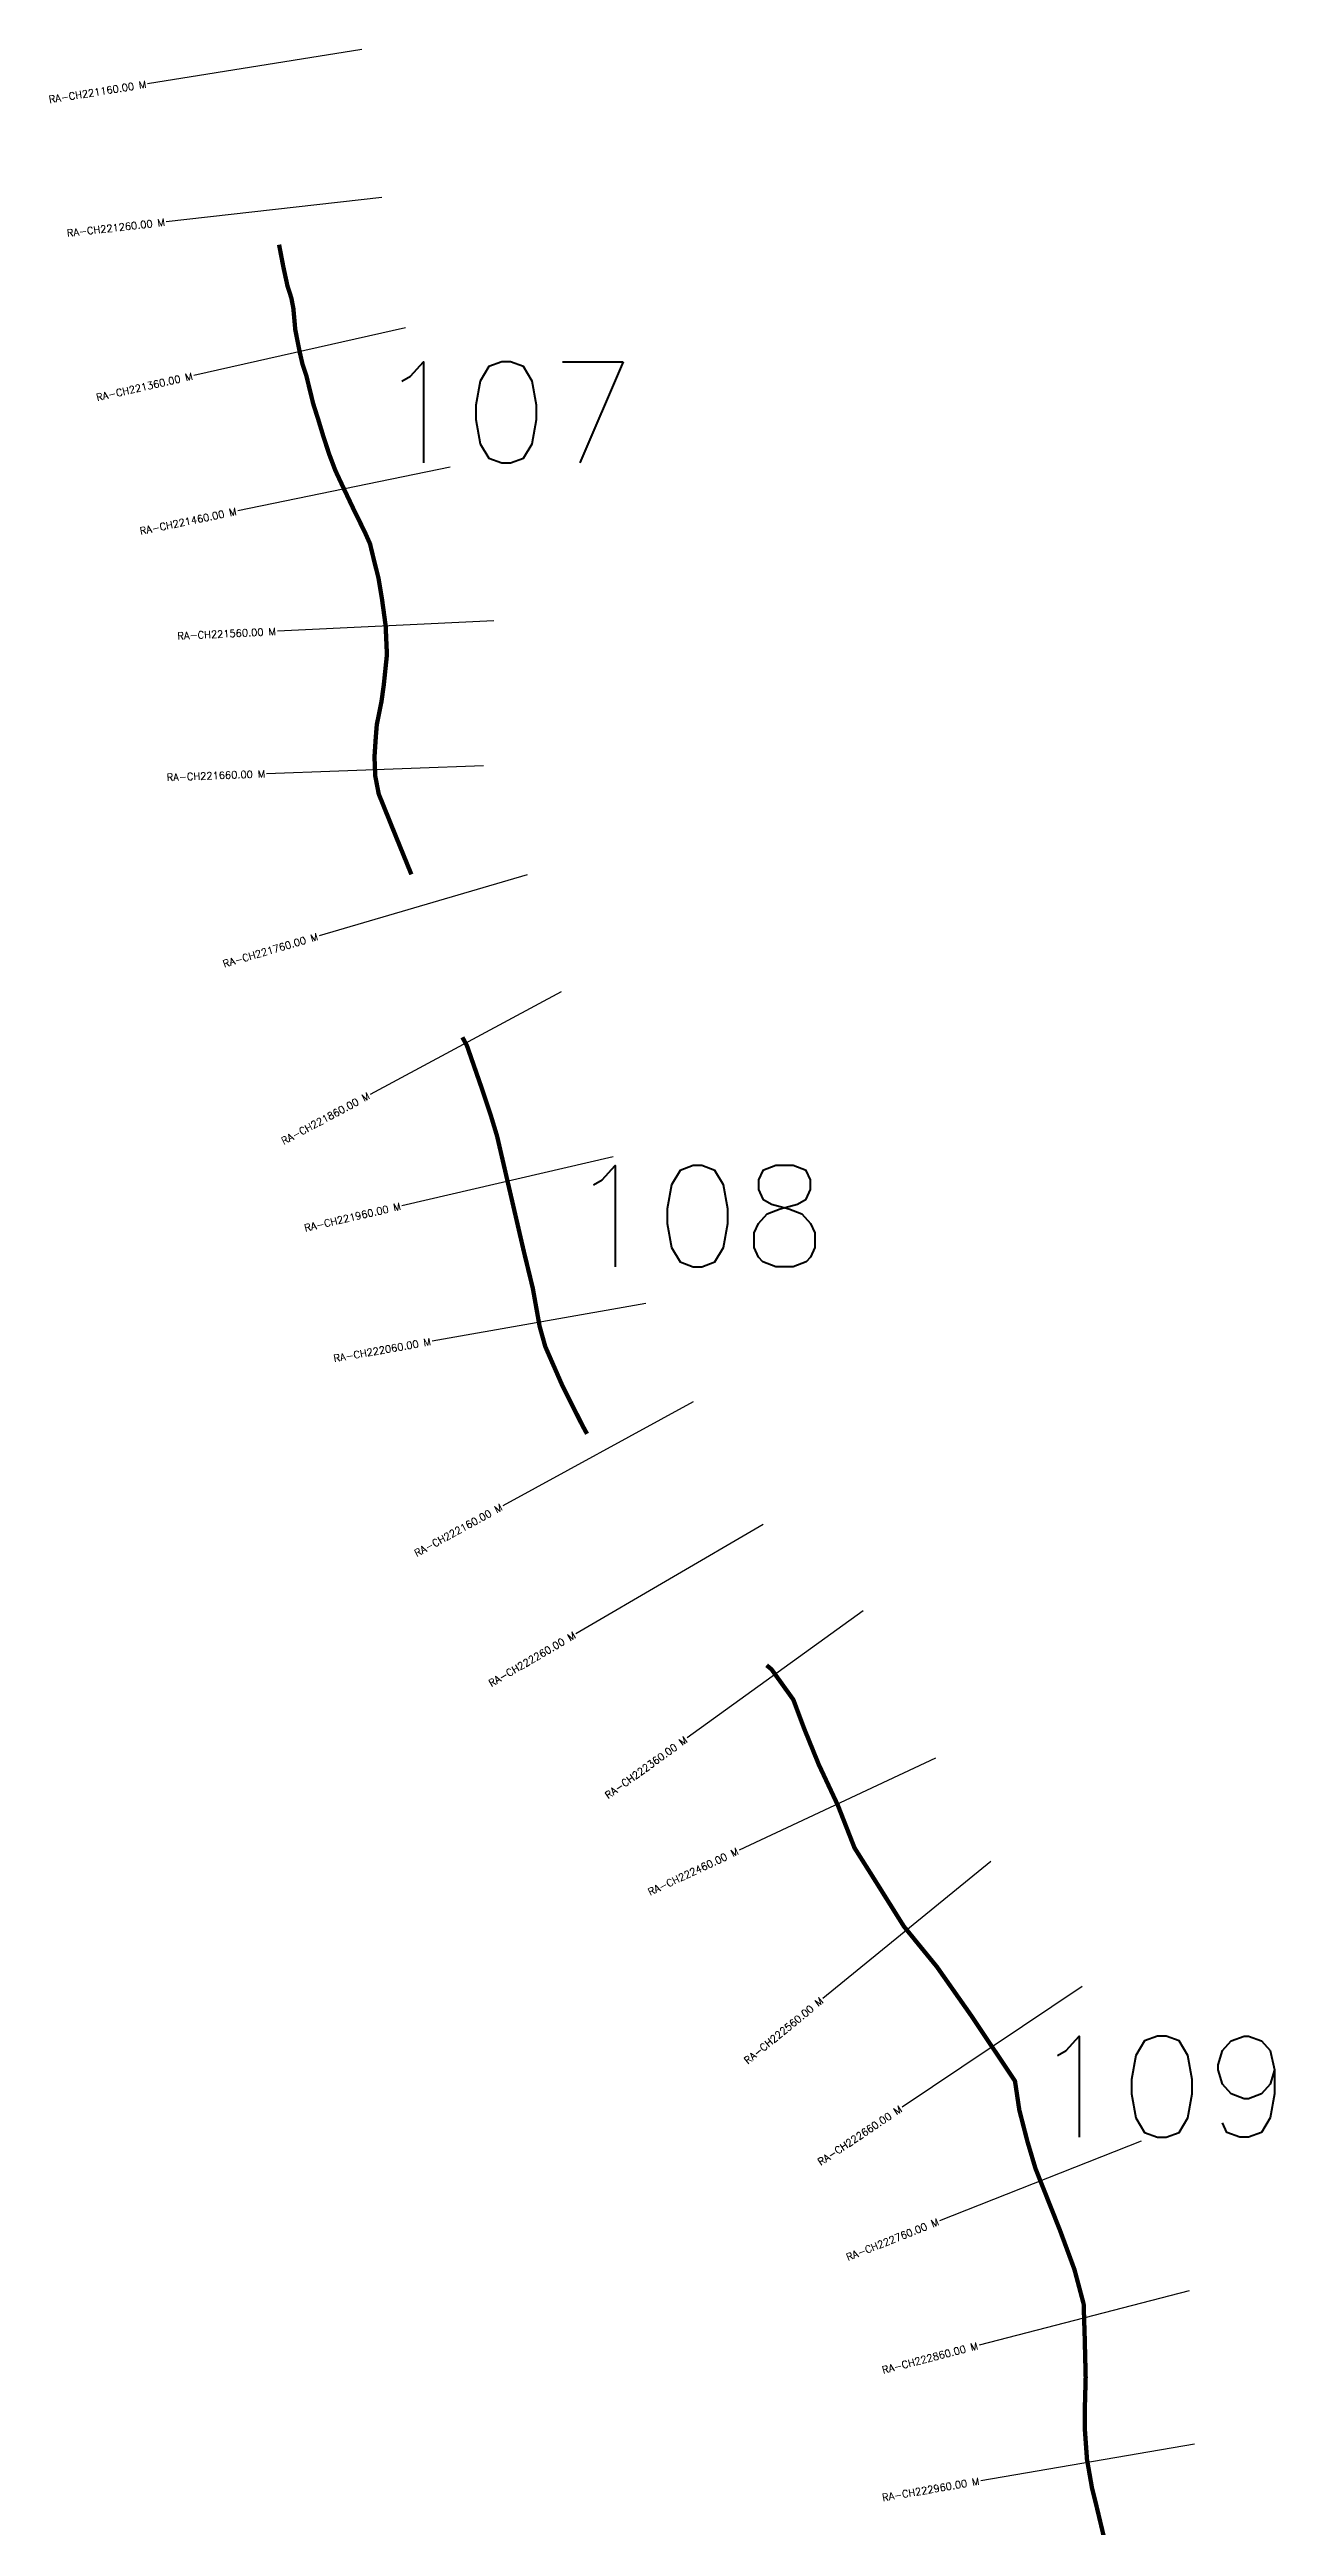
# Model space of a CAD drawing. Header units: metres. Extents: x 274575 to 279397, y 2057151 to 2064249.
# Drawn here: x 274575 to 275422, y 2062448 to 2064161 of the extents above; entities that cross this region are included whole.
import ezdxf
from ezdxf.enums import TextEntityAlignment as Align

# ---------------------------------------------------------------- set-up
doc = ezdxf.new("R2010")
doc.units = ezdxf.units.M
doc.header["$MEASUREMENT"] = 0
for name, color, linetype in [('CS', 134, 'Continuous'), ('CSMark', 6, 'Continuous'), ('NATURALLY PROTECTED', 3, 'Continuous')]:
    doc.layers.add(name, color=color, linetype=linetype)
doc.styles.get("Standard").update_dxf_attribs({"font": 'simplex.shx'})

msp = doc.modelspace()

# ---------------------------------------------------------------- linework, layer by layer
at = {"layer": 'CS'}
for p, q in [((274790.8, 2064161), (274642.7, 2064137.3)), ((274804.6, 2064058.6), (274655.5, 2064041.7)), ((274821, 2063968.5), (274674.7, 2063935.4)), ((274852, 2063872.2), (274705.1, 2063841.8)), ((274882.2, 2063765.7), (274732.4, 2063758.6)), ((274874.9, 2063665.5), (274725, 2063660)), ((274905.2, 2063590.1), (274761.3, 2063547.8)), ((274928.7, 2063509.1), (274796.5, 2063438.1)), ((274964.7, 2063395), (274818.6, 2063361.2)), ((274987.2, 2063293.6), (274839.5, 2063267.4)), ((275019.9, 2063225.6), (274888.4, 2063153.6)), ((275068.5, 2063140.6), (274938.8, 2063065.1)), ((275137.5, 2063080.9), (275015.9, 2062993.1)), ((275187.6, 2062979.1), (275051.8, 2062915.4)), ((275226, 2062907.5), (275109.7, 2062812.7)), ((275289.1, 2062821.1), (275164.5, 2062737.6)), ((275329.9, 2062714.2), (275190.5, 2062659)), ((275363, 2062610.5), (275217.8, 2062573)), ((275366.7, 2062504.6), (275218.9, 2062479.1))]:
    msp.add_line(p, q, dxfattribs=at)
at = {"layer": 'NATURALLY PROTECTED', "const_width": 3, "flags": 128}
for points in [[(274733.6, 2064026), (274736.6, 2064010.4), (274739.4, 2063997.5), (274742.1, 2063989.1), (274743.5, 2063981.8), (274744.8, 2063967.2), (274747.8, 2063952.1), (274749.8, 2063943.3), (274752.4, 2063935.6), (274754.7, 2063926.2), (274757.2, 2063916), (274760.8, 2063904.7), (274764.5, 2063892.5), (274768.4, 2063880.7), (274772.6, 2063869.6), (274778.5, 2063857), (274785.6, 2063842), (274792.9, 2063827.2), (274796.5, 2063819.1), (274799.2, 2063807.9), (274802.4, 2063795.2), (274804.8, 2063780.7), (274807.3, 2063762.5), (274808.2, 2063742.4), (274806, 2063721.2), (274804.4, 2063709.8), (274801.2, 2063694), (274800.5, 2063685.3), (274799.6, 2063671.7), (274800.1, 2063658.6), (274802.5, 2063646.1), (274813.9, 2063617.9), (274825.1, 2063590.4)], [(274860.4, 2063477.7), (274863.5, 2063472), (274872.9, 2063445), (274879.7, 2063424.8), (274884.4, 2063409.3), (274903, 2063329.1), (274909.1, 2063304.1), (274913.8, 2063277.8), (274917.7, 2063263.8), (274929.3, 2063237.3), (274943.1, 2063209.8), (274946.6, 2063203.4)], [(275070.8, 2063043.3), (275074.2, 2063040.5), (275089.3, 2063019.5), (275096.7, 2062999.7), (275106.9, 2062974.6), (275120.1, 2062946.4), (275131.6, 2062917), (275143.6, 2062898), (275165.8, 2062862.6), (275188.6, 2062834.7), (275212.3, 2062801), (275242.6, 2062755.7), (275245.6, 2062735.6), (275251.2, 2062713.9), (275256.8, 2062695.1), (275273.7, 2062652.5), (275283.7, 2062625.4), (275290.1, 2062601.4), (275290.8, 2062579.2), (275291.5, 2062550.7), (275290.8, 2062525.1), (275291, 2062513.7), (275292.4, 2062494), (275295.9, 2062474), (275298.3, 2062464.5), (275304, 2062440.7)]]:
    msp.add_lwpolyline(points, dxfattribs=at)

# ---------------------------------------------------------------- texts
at = {"char_height": 70, "attachment_point": 1}
for s, insert in [('107', (274800.6, 2063945)), ('108', (274933.1, 2063389)), ('109', (275254.1, 2062786.8))]:
    msp.add_mtext_dynamic_manual_height_columns(s, width=95.172, gutter_width=1, heights=[0], dxfattribs=dict(at, insert=insert))
at = {"layer": 'CSMark'}
for s, rotation, p in [('RA-CH221160.00 M', 9.1012, (274641.7, 2064137.1)), ('RA-CH221260.00 M', 6.445, (274654.6, 2064041.6)), ('RA-CH221360.00 M', 12.7307, (274673.7, 2063935.2)), ('RA-CH221460.00 M', 11.7065, (274704.1, 2063841.6)), ('RA-CH221560.00 M', 2.7026, (274731.4, 2063758.5)), ('RA-CH221660.00 M', 2.0749, (274724, 2063660)), ('RA-CH221760.00 M', 16.3851, (274760.3, 2063547.5)), ('RA-CH221860.00 M', 28.2531, (274795.7, 2063437.7)), ('RA-CH221960.00 M', 13.0227, (274817.6, 2063361)), ('RA-CH222060.00 M', 10.0336, (274838.5, 2063267.3)), ('RA-CH222160.00 M', 28.7149, (274887.5, 2063153.1)), ('RA-CH222260.00 M', 30.2091, (274938, 2063064.6)), ('RA-CH222360.00 M', 35.8016, (275015.1, 2062992.5)), ('RA-CH222460.00 M', 25.1006, (275050.9, 2062915)), ('RA-CH222560.00 M', 39.1819, (275109, 2062812.1)), ('RA-CH222660.00 M', 33.8285, (275163.6, 2062737)), ('RA-CH222760.00 M', 21.6128, (275189.5, 2062658.6)), ('RA-CH222860.00 M', 14.4984, (275216.8, 2062572.7)), ('RA-CH222960.00 M', 9.778, (275217.9, 2062479))]:
    msp.add_text(s, height=5, rotation=rotation, dxfattribs=at).set_placement(p, align=Align.MIDDLE_RIGHT)

doc.saveas('drawing.dxf')
